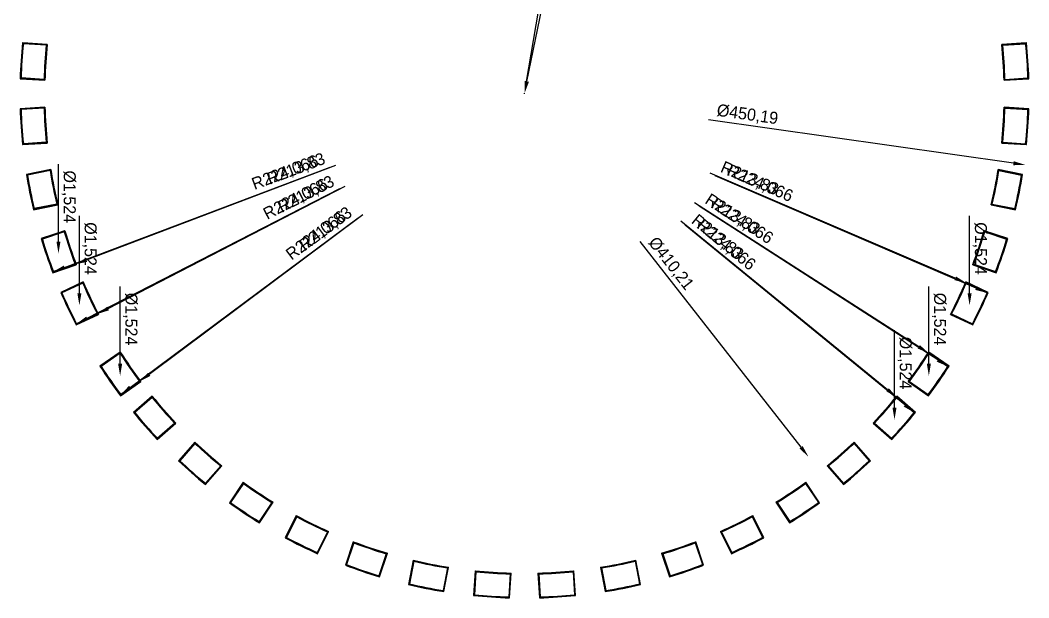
# Model space of a CAD drawing. Header units: millimetres. Extents: x -224 to 224, y -224 to 303.
# Drawn here: x -224.4 to 224.4, y -224.4 to 32.7 of the extents above; entities that cross this region are included whole.
import ezdxf

# ---------------------------------------------------------------- set-up
doc = ezdxf.new("R2010")
doc.units = ezdxf.units.MM
doc.layers.add('Dimensions', color=7, linetype='Continuous')
doc.layers.add('Sketch 02', color=7, linetype='Continuous')
doc.dimstyles.new('ISO-25', dxfattribs={"dimtxt": 2.5, "dimasz": 2.5, "dimexe": 1.25, "dimexo": 0.625, "dimtad": 1, "dimtxsty": 'Standard', "dimcen": 2.5, "dimadec": 0, "dimazin": 0, "dimtfac": 1, "dimtmove": 0, "dimatfit": 3, "dimfxl": 1, "dimarcsym": 0})

# ---------------------------------------------------------------- blocks, each defined once
blk = doc.blocks.new('*D1')
at = {"layer": 'Defpoints', "color": 0}
for p in [(0.04, 0.21), (0, 0)]:
    blk.add_point(p, dxfattribs=at)
at = {"layer": 'Dimensions', "color": 140, "lineweight": -2}
for p, q in [((1.11, 5.44), (61.52, 302.41)), ((0, 0), (0.04, 0.21))]:
    blk.add_line(p, q, dxfattribs=at)
at = {"layer": 'Dimensions', "color": 140}
blk.add_solid([(0.24, 5.62), (1.98, 5.27), (0.04, 0.21)], dxfattribs=at)
at = {"layer": 'Dimensions', "color": 140, "insert": (54.17, 288.91), "char_height": 5.342, "attachment_point": 5, "rotation": 78.5012}
blk.add_mtext('R0,214', dxfattribs=at)
blk = doc.blocks.new('*D2')
at = {"layer": 'Defpoints', "color": 0}
for p in [(0.04, 0.22), (0, 0)]:
    blk.add_point(p, dxfattribs=at)
at = {"layer": 'Dimensions', "color": 140, "lineweight": -2}
for p, q in [((0.92, 5.49), (50.98, 302.83)), ((0, 0), (0.04, 0.22))]:
    blk.add_line(p, q, dxfattribs=at)
at = {"layer": 'Dimensions', "color": 140}
blk.add_solid([(0.05, 5.64), (1.8, 5.34), (0.04, 0.22)], dxfattribs=at)
at = {"layer": 'Dimensions', "color": 140, "insert": (44.09, 289.09), "char_height": 5.342, "attachment_point": 5, "rotation": 80.4439}
blk.add_mtext('R0,224', dxfattribs=at)
blk = doc.blocks.new('*D3')
at = {"layer": 'Defpoints', "color": 0}
for p in [(34.22, 211.07), (0, 0)]:
    blk.add_point(p, dxfattribs=at)
at = {"layer": 'Dimensions', "color": 140, "lineweight": -2}
blk.add_line((33.36, 205.8), (14.37, 88.65), dxfattribs=at)
at = {"layer": 'Dimensions', "color": 140}
blk.add_solid([(34.24, 205.66), (32.48, 205.94), (34.22, 211.07)], dxfattribs=at)
at = {"layer": 'Dimensions', "color": 140, "insert": (12.65, 106.26), "char_height": 5.342, "attachment_point": 5, "rotation": 80.7922}
blk.add_mtext('R213,83', dxfattribs=at)
blk = doc.blocks.new('*D4')
at = {"layer": 'Defpoints', "color": 0}
for p in [(36.21, 221.12), (0, 0)]:
    blk.add_point(p, dxfattribs=at)
at = {"layer": 'Dimensions', "color": 140, "lineweight": -2}
blk.add_line((35.35, 215.85), (14.93, 91.17), dxfattribs=at)
at = {"layer": 'Dimensions', "color": 140}
blk.add_solid([(36.23, 215.7), (34.47, 215.99), (36.21, 221.12)], dxfattribs=at)
at = {"layer": 'Dimensions', "color": 140, "insert": (13.65, 111.29), "char_height": 5.342, "attachment_point": 5, "rotation": 80.6989}
blk.add_mtext('R224,066', dxfattribs=at)
blk = doc.blocks.new('*D5')
at = {"layer": 'Defpoints', "color": 0}
for p in [(0, 0), (205.79, -88.63)]:
    blk.add_point(p, dxfattribs=at)
at = {"layer": 'Dimensions', "color": 140, "lineweight": -2}
blk.add_line((200.88, -86.52), (84.85, -36.54), dxfattribs=at)
at = {"layer": 'Dimensions', "color": 140}
blk.add_solid([(200.53, -87.34), (201.24, -85.7), (205.79, -88.63)], dxfattribs=at)
at = {"layer": 'Dimensions', "color": 140, "insert": (104.68, -40.17), "char_height": 5.342, "attachment_point": 5, "rotation": 336.6989}
blk.add_mtext('R224,066', dxfattribs=at)
blk = doc.blocks.new('*D6')
at = {"layer": 'Defpoints', "color": 0}
for p in [(0, 0), (196.53, -84.26)]:
    blk.add_point(p, dxfattribs=at)
at = {"layer": 'Dimensions', "color": 140, "lineweight": -2}
blk.add_line((191.62, -82.16), (82.54, -35.39), dxfattribs=at)
at = {"layer": 'Dimensions', "color": 140}
blk.add_solid([(191.27, -82.98), (191.97, -81.34), (196.53, -84.26)], dxfattribs=at)
at = {"layer": 'Dimensions', "color": 140, "insert": (100.04, -37.98), "char_height": 5.342, "attachment_point": 5, "rotation": 336.7922}
blk.add_mtext('R213,83', dxfattribs=at)
blk = doc.blocks.new('*D7')
at = {"layer": 'Defpoints', "color": 0}
for p in [(0, 0), (173.39, -141.92)]:
    blk.add_point(p, dxfattribs=at)
at = {"layer": 'Dimensions', "color": 140, "lineweight": -2}
blk.add_line((169.25, -138.54), (71.49, -58.51), dxfattribs=at)
at = {"layer": 'Dimensions', "color": 140}
blk.add_solid([(168.69, -139.23), (169.82, -137.85), (173.39, -141.92)], dxfattribs=at)
at = {"layer": 'Dimensions', "color": 140, "insert": (89.55, -67.47), "char_height": 5.342, "attachment_point": 5, "rotation": 320.6989}
blk.add_mtext('R224,066', dxfattribs=at)
blk = doc.blocks.new('*D8')
at = {"layer": 'Defpoints', "color": 0}
for p in [(0, 0), (165.69, -135.17)]:
    blk.add_point(p, dxfattribs=at)
at = {"layer": 'Dimensions', "color": 140, "lineweight": -2}
blk.add_line((161.55, -131.79), (69.59, -56.77), dxfattribs=at)
at = {"layer": 'Dimensions', "color": 140}
blk.add_solid([(160.99, -132.48), (162.11, -131.1), (165.69, -135.17)], dxfattribs=at)
at = {"layer": 'Dimensions', "color": 140, "insert": (85.7, -64.09), "char_height": 5.342, "attachment_point": 5, "rotation": 320.7922}
blk.add_mtext('R213,83', dxfattribs=at)
blk = doc.blocks.new('*D9')
at = {"layer": 'Defpoints', "color": 0}
for p in [(0, 0), (188.34, -121.38)]:
    blk.add_point(p, dxfattribs=at)
at = {"layer": 'Dimensions', "color": 140, "lineweight": -2}
blk.add_line((183.85, -118.49), (77.65, -50.05), dxfattribs=at)
at = {"layer": 'Dimensions', "color": 140}
blk.add_solid([(183.37, -119.24), (184.33, -117.74), (188.34, -121.38)], dxfattribs=at)
at = {"layer": 'Dimensions', "color": 140, "insert": (96.62, -56.9), "char_height": 5.342, "attachment_point": 5, "rotation": 327.1989}
blk.add_mtext('R224,066', dxfattribs=at)
blk = doc.blocks.new('*D10')
at = {"layer": 'Defpoints', "color": 0}
for p in [(0, 0), (-171.24, -128.07)]:
    blk.add_point(p, dxfattribs=at)
at = {"layer": 'Dimensions', "color": 140, "lineweight": -2}
blk.add_line((-166.96, -124.87), (-71.92, -53.79), dxfattribs=at)
at = {"layer": 'Dimensions', "color": 140}
blk.add_solid([(-167.49, -124.15), (-166.43, -125.58), (-171.24, -128.07)], dxfattribs=at)
at = {"layer": 'Dimensions', "color": 140, "insert": (-88.32, -60.42), "char_height": 5.342, "attachment_point": 5, "rotation": 36.7922}
blk.add_mtext('R213,83', dxfattribs=at)
blk = doc.blocks.new('*D11')
at = {"layer": 'Defpoints', "color": 0}
for p in [(0, 0), (-179.65, -133.9)]:
    blk.add_point(p, dxfattribs=at)
at = {"layer": 'Dimensions', "color": 140, "lineweight": -2}
blk.add_line((-175.37, -130.71), (-74.07, -55.21), dxfattribs=at)
at = {"layer": 'Dimensions', "color": 140}
blk.add_solid([(-175.9, -130), (-174.84, -131.43), (-179.65, -133.9)], dxfattribs=at)
at = {"layer": 'Dimensions', "color": 140, "insert": (-92.53, -63.33), "char_height": 5.342, "attachment_point": 5, "rotation": 36.6989}
blk.add_mtext('R224,066', dxfattribs=at)
blk = doc.blocks.new('*D12')
at = {"layer": 'Defpoints', "color": 0}
for p in [(0, 0), (179.92, -115.54)]:
    blk.add_point(p, dxfattribs=at)
at = {"layer": 'Dimensions', "color": 140, "lineweight": -2}
blk.add_line((175.43, -112.66), (75.57, -48.53), dxfattribs=at)
at = {"layer": 'Dimensions', "color": 140}
blk.add_solid([(174.95, -113.41), (175.91, -111.91), (179.92, -115.54)], dxfattribs=at)
at = {"layer": 'Dimensions', "color": 140, "insert": (92.4, -53.97), "char_height": 5.342, "attachment_point": 5, "rotation": 327.2922}
blk.add_mtext('R213,83', dxfattribs=at)
blk = doc.blocks.new('*D13')
at = {"layer": 'Defpoints', "color": 0}
for p in [(0, 0), (-190.03, -98.05)]:
    blk.add_point(p, dxfattribs=at)
at = {"layer": 'Dimensions', "color": 140, "lineweight": -2}
blk.add_line((-185.28, -95.6), (-79.81, -41.18), dxfattribs=at)
at = {"layer": 'Dimensions', "color": 140}
blk.add_solid([(-185.69, -94.81), (-184.87, -96.39), (-190.03, -98.05)], dxfattribs=at)
at = {"layer": 'Dimensions', "color": 140, "insert": (-97.08, -45.01), "char_height": 5.342, "attachment_point": 5, "rotation": 27.2922}
blk.add_mtext('R213,83', dxfattribs=at)
blk = doc.blocks.new('*D14')
at = {"layer": 'Defpoints', "color": 0}
for p in [(0, 0), (-209.6, -79.2)]:
    blk.add_point(p, dxfattribs=at)
at = {"layer": 'Dimensions', "color": 140, "lineweight": -2}
blk.add_line((-204.61, -77.31), (-86.42, -32.65), dxfattribs=at)
at = {"layer": 'Dimensions', "color": 140}
blk.add_solid([(-204.92, -76.48), (-204.29, -78.14), (-209.6, -79.2)], dxfattribs=at)
at = {"layer": 'Dimensions', "color": 140, "insert": (-106.4, -35.37), "char_height": 5.342, "attachment_point": 5, "rotation": 20.6989}
blk.add_mtext('R224,066', dxfattribs=at)
blk = doc.blocks.new('*D15')
at = {"layer": 'Defpoints', "color": 0}
for p in [(0, 0), (-199.29, -102.42)]:
    blk.add_point(p, dxfattribs=at)
at = {"layer": 'Dimensions', "color": 140, "lineweight": -2}
blk.add_line((-194.54, -99.97), (-82.17, -42.23), dxfattribs=at)
at = {"layer": 'Dimensions', "color": 140}
blk.add_solid([(-194.95, -99.18), (-194.13, -100.77), (-199.29, -102.42)], dxfattribs=at)
at = {"layer": 'Dimensions', "color": 140, "insert": (-101.71, -47.19), "char_height": 5.342, "attachment_point": 5, "rotation": 27.1989}
blk.add_mtext('R224,066', dxfattribs=at)
blk = doc.blocks.new('*D16')
at = {"layer": 'Defpoints', "color": 0}
for p in [(-25.29, 212.33), (0, 0)]:
    blk.add_point(p, dxfattribs=at)
at = {"layer": 'Dimensions', "color": 140, "lineweight": -2}
blk.add_line((-24.66, 207.02), (-10.62, 89.18), dxfattribs=at)
at = {"layer": 'Dimensions', "color": 140}
blk.add_solid([(-23.77, 207.13), (-25.54, 206.92), (-25.29, 212.33)], dxfattribs=at)
at = {"layer": 'Dimensions', "color": 140, "insert": (-8.16, 106.7), "char_height": 5.342, "attachment_point": 5, "rotation": 276.7922}
blk.add_mtext('R213,83', dxfattribs=at)
blk = doc.blocks.new('*D17')
at = {"layer": 'Defpoints', "color": 0}
for p in [(-26.14, 222.54), (0, 0)]:
    blk.add_point(p, dxfattribs=at)
at = {"layer": 'Dimensions', "color": 140, "lineweight": -2}
blk.add_line((-25.51, 217.23), (-10.78, 91.75), dxfattribs=at)
at = {"layer": 'Dimensions', "color": 140}
blk.add_solid([(-24.63, 217.33), (-26.4, 217.13), (-26.14, 222.54)], dxfattribs=at)
at = {"layer": 'Dimensions', "color": 140, "insert": (-8.58, 111.79), "char_height": 5.342, "attachment_point": 5, "rotation": 276.6989}
blk.add_mtext('R224,066', dxfattribs=at)
blk = doc.blocks.new('*D18')
at = {"layer": 'Defpoints', "color": 0}
for p in [(0, 0), (-199.9, -75.91)]:
    blk.add_point(p, dxfattribs=at)
at = {"layer": 'Dimensions', "color": 140, "lineweight": -2}
blk.add_line((-194.91, -74.01), (-83.96, -31.88), dxfattribs=at)
at = {"layer": 'Dimensions', "color": 140}
blk.add_solid([(-195.23, -73.18), (-194.59, -74.84), (-199.9, -75.91)], dxfattribs=at)
at = {"layer": 'Dimensions', "color": 140, "insert": (-101.55, -33.73), "char_height": 5.342, "attachment_point": 5, "rotation": 20.7922}
blk.add_mtext('R213,83', dxfattribs=at)
blk = doc.blocks.new('*D19')
at = {"layer": 'Defpoints', "color": 0}
for p in [(-222.85, 31.7), (222.85, -31.7)]:
    blk.add_point(p, dxfattribs=at)
at = {"layer": 'Dimensions', "color": 140, "lineweight": -2}
blk.add_line((217.56, -30.95), (81.85, -11.64), dxfattribs=at)
at = {"layer": 'Dimensions', "color": 140}
blk.add_solid([(217.44, -31.83), (217.69, -30.07), (222.85, -31.7)], dxfattribs=at)
at = {"layer": 'Dimensions', "color": 140, "insert": (99.17, -9.55), "char_height": 5.342, "attachment_point": 5, "rotation": 351.9041}
blk.add_mtext('%%c450,19', dxfattribs=at)
blk = doc.blocks.new('*D20')
at = {"layer": 'Defpoints', "color": 0}
for p in [(-126.33, 161.58), (126.33, -161.58)]:
    blk.add_point(p, dxfattribs=at)
at = {"layer": 'Dimensions', "color": 140, "lineweight": -2}
blk.add_line((123.04, -157.38), (51.41, -65.76), dxfattribs=at)
at = {"layer": 'Dimensions', "color": 140}
blk.add_solid([(122.34, -157.92), (123.74, -156.83), (126.33, -161.58)], dxfattribs=at)
at = {"layer": 'Dimensions', "color": 140, "insert": (64.96, -75.75), "char_height": 5.342, "attachment_point": 5, "rotation": 308.0186}
blk.add_mtext('%%c410,21', dxfattribs=at)
blk = doc.blocks.new('*D21')
at = {"layer": 'Defpoints', "color": 0}
for p in [(149.38, 114.23), (-149.38, -114.23)]:
    blk.add_point(p, dxfattribs=at)
at = {"layer": 'Dimensions', "color": 140, "lineweight": -2}
blk.add_line((145.14, 110.98), (47.99, 36.7), dxfattribs=at)
at = {"layer": 'Dimensions', "color": 140}
blk.add_solid([(145.68, 110.27), (144.6, 111.69), (149.38, 114.23)], dxfattribs=at)
at = {"layer": 'Dimensions', "color": 140, "insert": (60.76, 52.14), "char_height": 5.342, "attachment_point": 5, "rotation": 37.4038}
blk.add_mtext('%%c376,098', dxfattribs=at)
blk = doc.blocks.new('*D23')
at = {"layer": 'Defpoints', "color": 0}
for p in [(116.63, 185.3), (-116.63, -185.3)]:
    blk.add_point(p, dxfattribs=at)
at = {"layer": 'Dimensions', "color": 140, "lineweight": -2}
blk.add_line((113.78, 180.78), (48.02, 76.29), dxfattribs=at)
at = {"layer": 'Dimensions', "color": 140}
blk.add_solid([(114.54, 180.3), (113.03, 181.25), (116.63, 185.3)], dxfattribs=at)
at = {"layer": 'Dimensions', "color": 140, "insert": (54.6, 95.22), "char_height": 5.342, "attachment_point": 5, "rotation": 57.8133}
blk.add_mtext('%%c437,896', dxfattribs=at)
blk = doc.blocks.new('*D26')
at = {"layer": 'Defpoints', "color": 0}
for p in [(198.03, -92.63), (198.03, -94.16)]:
    blk.add_point(p, dxfattribs=at)
at = {"layer": 'Dimensions', "color": 140, "lineweight": -2}
blk.add_line((198.03, -88.82), (198.03, -54.35), dxfattribs=at)
at = {"layer": 'Dimensions', "color": 140}
blk.add_solid([(197.14, -88.82), (198.92, -88.82), (198.03, -94.16)], dxfattribs=at)
at = {"layer": 'Dimensions', "color": 140, "insert": (202.54, -68.91), "char_height": 5.342, "attachment_point": 5, "rotation": 270}
blk.add_mtext('%%c1,524', dxfattribs=at)
blk = doc.blocks.new('*D27')
at = {"layer": 'Defpoints', "color": 0}
for p in [(179.9, -124.04), (179.9, -125.56)]:
    blk.add_point(p, dxfattribs=at)
at = {"layer": 'Dimensions', "color": 140, "lineweight": -2}
blk.add_line((179.9, -120.22), (179.9, -85.75), dxfattribs=at)
at = {"layer": 'Dimensions', "color": 140}
blk.add_solid([(179.01, -120.22), (180.79, -120.22), (179.9, -125.56)], dxfattribs=at)
at = {"layer": 'Dimensions', "color": 140, "insert": (184.41, -100.31), "char_height": 5.342, "attachment_point": 5, "rotation": 270}
blk.add_mtext('%%c1,524', dxfattribs=at)
blk = doc.blocks.new('*D28')
at = {"layer": 'Defpoints', "color": 0}
for p in [(-179.9, -124.04), (-179.9, -125.56)]:
    blk.add_point(p, dxfattribs=at)
at = {"layer": 'Dimensions', "color": 140, "lineweight": -2}
blk.add_line((-179.9, -120.22), (-179.9, -85.75), dxfattribs=at)
at = {"layer": 'Dimensions', "color": 140}
blk.add_solid([(-180.79, -120.22), (-179.01, -120.22), (-179.9, -125.56)], dxfattribs=at)
at = {"layer": 'Dimensions', "color": 140, "insert": (-175.38, -100.31), "char_height": 5.342, "attachment_point": 5, "rotation": 270}
blk.add_mtext('%%c1,524', dxfattribs=at)
blk = doc.blocks.new('*D29')
at = {"layer": 'Defpoints', "color": 0}
for p in [(164.61, -143.6), (164.61, -145.12)]:
    blk.add_point(p, dxfattribs=at)
at = {"layer": 'Dimensions', "color": 140, "lineweight": -2}
blk.add_line((164.61, -139.78), (164.61, -105.31), dxfattribs=at)
at = {"layer": 'Dimensions', "color": 140}
blk.add_solid([(163.72, -139.78), (165.5, -139.78), (164.61, -145.12)], dxfattribs=at)
at = {"layer": 'Dimensions', "color": 140, "insert": (169.13, -119.88), "char_height": 5.342, "attachment_point": 5, "rotation": 270}
blk.add_mtext('%%c1,524', dxfattribs=at)
blk = doc.blocks.new('*D30')
at = {"layer": 'Defpoints', "color": 0}
for p in [(-207.33, -69.62), (-207.33, -71.14)]:
    blk.add_point(p, dxfattribs=at)
at = {"layer": 'Dimensions', "color": 140, "lineweight": -2}
blk.add_line((-207.33, -65.8), (-207.33, -31.33), dxfattribs=at)
at = {"layer": 'Dimensions', "color": 140}
blk.add_solid([(-208.22, -65.8), (-206.44, -65.8), (-207.33, -71.14)], dxfattribs=at)
at = {"layer": 'Dimensions', "color": 140, "insert": (-202.81, -45.89), "char_height": 5.342, "attachment_point": 5, "rotation": 270}
blk.add_mtext('%%c1,524', dxfattribs=at)
blk = doc.blocks.new('*D32')
at = {"layer": 'Defpoints', "color": 0}
for p in [(-198.03, -92.63), (-198.03, -94.16)]:
    blk.add_point(p, dxfattribs=at)
at = {"layer": 'Dimensions', "color": 140, "lineweight": -2}
blk.add_line((-198.03, -88.82), (-198.03, -54.35), dxfattribs=at)
at = {"layer": 'Dimensions', "color": 140}
blk.add_solid([(-198.92, -88.82), (-197.14, -88.82), (-198.03, -94.16)], dxfattribs=at)
at = {"layer": 'Dimensions', "color": 140, "insert": (-193.51, -68.91), "char_height": 5.342, "attachment_point": 5, "rotation": 270}
blk.add_mtext('%%c1,524', dxfattribs=at)

msp = doc.modelspace()

# ---------------------------------------------------------------- linework, layer by layer
at = {"layer": 'Sketch 02'}
for p, q in [((-212.298, 21.952), (-223.318, 22.6742)), ((-212.4081, 21.859), (-223.2282, 22.5681)), ((-212.5182, 21.766), (-223.1384, 22.462)), ((223.318, 22.6742), (212.298, 21.952)), ((223.2282, 22.5681), (212.4081, 21.859)), ((223.1384, 22.462), (212.5182, 21.766)), ((-212.6282, 21.673), (-223.0485, 22.3559)), ((-212.7382, 21.5799), (-222.9587, 22.2498)), ((-212.7382, 21.5799), (-222.9587, 22.2498)), ((212.6282, 21.673), (223.0485, 22.3559)), ((212.7382, 21.5799), (222.9587, 22.2498)), ((212.7382, 21.5799), (222.9587, 22.2498)), ((-224.367, 6.6686), (-213.3471, 5.9463)), ((-224.2642, 6.7621), (-213.4441, 6.0529)), ((-224.1613, 6.8555), (-213.5411, 6.1594)), ((-213.638, 6.266), (-224.0584, 6.949)), ((-213.7349, 6.3726), (-223.9554, 7.0425)), ((-213.7349, 6.3726), (-223.9554, 7.0425)), ((213.3471, 5.9463), (224.367, 6.6686)), ((213.4441, 6.0529), (224.2642, 6.7621)), ((213.5411, 6.1594), (224.1613, 6.8555)), ((213.638, 6.266), (224.0584, 6.949)), ((213.7349, 6.3726), (223.9554, 7.0425)), ((213.7349, 6.3726), (223.9554, 7.0425)), ((-213.3471, -5.9463), (-224.367, -6.6686)), ((-213.4441, -6.0529), (-224.2642, -6.7621)), ((-213.5411, -6.1594), (-224.1613, -6.8555)), ((-213.638, -6.266), (-224.0584, -6.949)), ((-213.7349, -6.3726), (-223.9554, -7.0425)), ((-213.7349, -6.3726), (-223.9554, -7.0425)), ((224.367, -6.6686), (213.3471, -5.9463)), ((224.2642, -6.7621), (213.4441, -6.0529)), ((224.1613, -6.8555), (213.5411, -6.1594)), ((213.638, -6.266), (224.0584, -6.949)), ((213.7349, -6.3726), (223.9554, -7.0425)), ((213.7349, -6.3726), (223.9554, -7.0425)), ((-223.318, -22.6742), (-212.298, -21.952)), ((-223.2282, -22.5681), (-212.4081, -21.859)), ((-223.1384, -22.462), (-212.5182, -21.766)), ((-212.6282, -21.673), (-223.0485, -22.3559)), ((-212.7382, -21.5799), (-222.9587, -22.2498)), ((-212.7382, -21.5799), (-222.9587, -22.2498)), ((212.298, -21.952), (223.318, -22.6742)), ((212.4081, -21.859), (223.2282, -22.5681)), ((212.5182, -21.766), (223.1384, -22.462)), ((212.6282, -21.673), (223.0485, -22.3559)), ((212.7382, -21.5799), (222.9587, -22.2498)), ((212.7382, -21.5799), (222.9587, -22.2498)), ((-210.7457, -33.7428), (-221.5771, -35.8973)), ((-210.828, -33.8611), (-221.4629, -35.9766)), ((-210.9102, -33.9795), (-221.3487, -36.0558)), ((-210.9924, -34.0978), (-221.2345, -36.135)), ((-211.0746, -34.2161), (-221.1202, -36.2143)), ((-211.0746, -34.2161), (-221.1202, -36.2143)), ((221.5771, -35.8973), (210.7457, -33.7428)), ((221.4629, -35.9766), (210.828, -33.8611)), ((221.3487, -36.0558), (210.9102, -33.9795)), ((210.9924, -34.0978), (221.2345, -36.135)), ((211.0746, -34.2161), (221.1202, -36.2143)), ((211.0746, -34.2161), (221.1202, -36.2143)), ((-218.2975, -51.3953), (-207.859, -49.3189)), ((-207.9803, -49.2411), (-218.2223, -51.2784)), ((-208.1014, -49.1632), (-218.147, -51.1614)), ((-208.1014, -49.1632), (-218.147, -51.1614)), ((207.859, -49.3189), (218.2975, -51.3953)), ((207.9803, -49.2411), (218.2223, -51.2784)), ((208.1014, -49.1632), (218.147, -51.1614)), ((208.1014, -49.1632), (218.147, -51.1614)), ((-218.4479, -51.6291), (-207.6164, -49.4746)), ((-218.3727, -51.5122), (-207.7378, -49.3968)), ((207.6164, -49.4746), (218.4479, -51.6291)), ((207.7378, -49.3968), (218.3727, -51.5122)), ((-204.5384, -60.962), (-214.9959, -64.5118)), ((-204.6046, -61.09), (-214.8724, -64.5755)), ((-204.6707, -61.2181), (-214.7488, -64.6391)), ((-204.7367, -61.3461), (-214.6252, -64.7028)), ((-204.8027, -61.4741), (-214.5016, -64.7664)), ((-204.8027, -61.4741), (-214.5016, -64.7664)), ((214.9959, -64.5118), (204.5384, -60.962)), ((214.8724, -64.5755), (204.6046, -61.09)), ((214.7488, -64.6391), (204.6707, -61.2181)), ((204.7367, -61.3461), (214.6252, -64.7028)), ((204.8027, -61.4741), (214.5016, -64.7664)), ((204.8027, -61.4741), (214.5016, -64.7664)), ((-209.8401, -79.7006), (-199.3825, -76.1507)), ((-209.7808, -79.5749), (-199.513, -76.0894)), ((-209.7215, -79.4491), (-199.6434, -76.0281)), ((-199.7737, -75.9667), (-209.6622, -79.3234)), ((-199.904, -75.9053), (-209.6028, -79.1976)), ((-199.904, -75.9053), (-209.6028, -79.1976)), ((199.3825, -76.1507), (209.8401, -79.7006)), ((199.513, -76.0894), (209.7808, -79.5749)), ((199.6434, -76.0281), (209.7215, -79.4491)), ((199.7737, -75.9667), (209.6622, -79.3234)), ((199.904, -75.9053), (209.6028, -79.1976)), ((199.904, -75.9053), (209.6028, -79.1976)), ((-196.3225, -83.7245), (-206.311, -88.4354)), ((-196.3737, -83.8592), (-206.181, -88.4846)), ((-196.4249, -83.9939), (-206.051, -88.5339)), ((-196.4761, -84.1286), (-205.921, -88.5831)), ((-196.5272, -84.2633), (-205.791, -88.6324)), ((-196.5272, -84.2633), (-205.791, -88.6324)), ((206.311, -88.4354), (196.3225, -83.7245)), ((206.181, -88.4846), (196.3737, -83.8592)), ((206.051, -88.5339), (196.4249, -83.9939)), ((196.4761, -84.1286), (205.921, -88.5831)), ((196.5272, -84.2633), (205.791, -88.6324)), ((196.5272, -84.2633), (205.791, -88.6324)), ((-199.4688, -102.9428), (-189.4804, -98.232)), ((-199.4242, -102.8112), (-189.6169, -98.1858)), ((-199.3795, -102.6796), (-189.7534, -98.1396)), ((-189.8899, -98.0934), (-199.3348, -102.5479)), ((-190.0263, -98.0472), (-199.2901, -102.4163)), ((-190.0263, -98.0472), (-199.2901, -102.4163)), ((189.4804, -98.232), (199.4688, -102.9428)), ((189.6169, -98.1858), (199.4242, -102.8112)), ((189.7534, -98.1396), (199.3795, -102.6796)), ((189.8899, -98.0934), (199.3348, -102.5479)), ((190.0263, -98.0472), (199.2901, -102.4163)), ((190.0263, -98.0472), (199.2901, -102.4163)), ((-179.8115, -114.9788), (-188.8855, -121.2736)), ((-179.8398, -115.1202), (-188.7492, -121.3008)), ((-179.8681, -115.2615), (-188.6129, -121.3279)), ((-179.8963, -115.4027), (-188.4765, -121.355)), ((-179.9245, -115.544), (-188.3401, -121.3821)), ((-179.9245, -115.544), (-188.3401, -121.3821)), ((188.8855, -121.2736), (179.8115, -114.9788)), ((188.7492, -121.3008), (179.8398, -115.1202)), ((188.6129, -121.3279), (179.8681, -115.2615)), ((179.8963, -115.4027), (188.4765, -121.355)), ((179.9245, -115.544), (188.3401, -121.3821)), ((179.9245, -115.544), (188.3401, -121.3821)), ((-179.7428, -134.4529), (-170.6688, -128.158)), ((-179.7205, -134.3157), (-170.8111, -128.135)), ((-179.6981, -134.1785), (-170.9533, -128.112)), ((-171.0955, -128.089), (-179.6758, -134.0413)), ((-171.2377, -128.0659), (-179.6534, -133.904)), ((-171.2377, -128.0659), (-179.6534, -133.904)), ((170.6688, -128.158), (179.7428, -134.4529)), ((170.8111, -128.135), (179.7205, -134.3157)), ((170.9533, -128.112), (179.6981, -134.1785)), ((171.0955, -128.089), (179.6758, -134.0413)), ((171.2377, -128.0659), (179.6534, -133.904)), ((171.2377, -128.0659), (179.6534, -133.904)), ((-165.6397, -134.595), (-173.9427, -141.8765)), ((173.9427, -141.8765), (165.6397, -134.595)), ((-165.6518, -134.7386), (-173.8043, -141.8881)), ((-165.6639, -134.8822), (-173.6657, -141.8996)), ((-165.6759, -135.0258), (-173.5272, -141.9111)), ((-165.6879, -135.1693), (-173.3886, -141.9226)), ((-165.6879, -135.1693), (-173.3886, -141.9226)), ((173.8043, -141.8881), (165.6518, -134.7386)), ((173.6657, -141.8996), (165.6639, -134.8822)), ((165.6759, -135.0258), (173.5272, -141.9111)), ((165.6879, -135.1693), (173.3886, -141.9226)), ((165.6879, -135.1693), (173.3886, -141.9226)), ((-163.3668, -153.936), (-155.0638, -146.6545)), ((-163.3602, -153.7972), (-155.2078, -146.6477)), ((-163.3536, -153.6584), (-155.3517, -146.641)), ((-155.4956, -146.6342), (-163.3469, -153.5195)), ((-155.6395, -146.6273), (-163.3402, -153.3806)), ((-155.6395, -146.6273), (-163.3402, -153.3806)), ((155.0638, -146.6545), (163.3668, -153.936)), ((155.2078, -146.6477), (163.3602, -153.7972)), ((155.3517, -146.641), (163.3536, -153.6584)), ((155.4956, -146.6342), (163.3469, -153.5195)), ((155.6395, -146.6273), (163.3402, -153.3806)), ((155.6395, -146.6273), (163.3402, -153.3806)), ((-146.6545, -155.0638), (-153.936, -163.3668)), ((-146.6477, -155.2078), (-153.7972, -163.3602)), ((-146.641, -155.3517), (-153.6584, -163.3536)), ((-146.6342, -155.4956), (-153.5195, -163.3469)), ((-146.6273, -155.6395), (-153.3806, -163.3402)), ((-146.6273, -155.6395), (-153.3806, -163.3402)), ((146.6273, -155.6395), (153.3806, -163.3402)), ((146.6273, -155.6395), (153.3806, -163.3402)), ((146.6342, -155.4956), (153.5195, -163.3469)), ((153.6584, -163.3536), (146.641, -155.3517)), ((153.7972, -163.3602), (146.6477, -155.2078)), ((153.936, -163.3668), (146.6545, -155.0638)), ((-135.1693, -165.6879), (-141.9226, -173.3886)), ((-135.1693, -165.6879), (-141.9226, -173.3886)), ((-135.0258, -165.6759), (-141.9111, -173.5272)), ((-141.8996, -173.6657), (-134.8822, -165.6639)), ((-141.8881, -173.8043), (-134.7386, -165.6518)), ((-141.8765, -173.9427), (-134.595, -165.6397)), ((134.595, -165.6397), (141.8765, -173.9427)), ((134.7386, -165.6518), (141.8881, -173.8043)), ((134.8822, -165.6639), (141.8996, -173.6657)), ((135.0258, -165.6759), (141.9111, -173.5272)), ((135.1693, -165.6879), (141.9226, -173.3886)), ((135.1693, -165.6879), (141.9226, -173.3886)), ((-125.1599, -172.8795), (-131.2954, -182.0619)), ((-125.1345, -173.0213), (-131.1587, -182.0372)), ((-125.109, -173.1632), (-131.0219, -182.0125)), ((-125.0834, -173.3049), (-130.8851, -181.9877)), ((-125.0579, -173.4467), (-130.7482, -181.9629)), ((-125.0579, -173.4467), (-130.7482, -181.9629)), ((125.0579, -173.4467), (130.7482, -181.9629)), ((125.0579, -173.4467), (130.7482, -181.9629)), ((125.0834, -173.3049), (130.8851, -181.9877)), ((131.0219, -182.0125), (125.109, -173.1632)), ((131.1587, -182.0372), (125.1345, -173.0213)), ((131.2954, -182.0619), (125.1599, -172.8795)), ((-112.3863, -181.9136), (-118.0767, -190.4298)), ((-112.3863, -181.9136), (-118.0767, -190.4298)), ((-112.2455, -181.883), (-118.0472, -190.5657)), ((-118.0177, -190.7016), (-112.1048, -181.8523)), ((-117.9882, -190.8374), (-111.964, -181.8216)), ((-117.9587, -190.9732), (-111.8232, -181.7908)), ((111.8232, -181.7908), (117.9587, -190.9732)), ((111.964, -181.8216), (117.9882, -190.8374)), ((112.1048, -181.8523), (118.0177, -190.7016)), ((112.2455, -181.883), (118.0472, -190.5657)), ((112.3863, -181.9136), (118.0767, -190.4298)), ((112.3863, -181.9136), (118.0767, -190.4298)), ((-101.5239, -187.7371), (-106.4083, -197.6418)), ((-101.4801, -187.8744), (-106.276, -197.5995)), ((-101.4363, -188.0117), (-106.1436, -197.5571)), ((-101.3925, -188.149), (-106.0112, -197.5147)), ((-101.3486, -188.2862), (-105.8787, -197.4723)), ((-101.3486, -188.2862), (-105.8787, -197.4723)), ((101.3486, -188.2862), (105.8787, -197.4723)), ((101.3486, -188.2862), (105.8787, -197.4723)), ((101.3925, -188.149), (106.0112, -197.5147)), ((106.1436, -197.5571), (101.4363, -188.0117)), ((106.276, -197.5995), (101.4801, -187.8744)), ((106.4083, -197.6418), (101.5239, -187.7371)), ((-87.6803, -195.0266), (-92.2104, -204.2128)), ((-87.6803, -195.0266), (-92.2104, -204.2128)), ((-87.5448, -194.9779), (-92.1635, -204.3437)), ((-92.1165, -204.4745), (-87.4092, -194.9291)), ((-92.0695, -204.6054), (-87.2736, -194.8803)), ((-92.0225, -204.7361), (-87.138, -194.8314)), ((87.138, -194.8314), (92.0225, -204.7361)), ((87.2736, -194.8803), (92.0695, -204.6054)), ((87.4092, -194.9291), (92.1165, -204.4745)), ((87.5448, -194.9779), (92.1635, -204.3437)), ((87.6803, -195.0266), (92.2104, -204.2128)), ((87.6803, -195.0266), (92.2104, -204.2128)), ((-76.1507, -199.3825), (-79.7006, -209.8401)), ((-76.0894, -199.513), (-79.5749, -209.7808)), ((-76.0281, -199.6434), (-79.4491, -209.7215)), ((-75.9667, -199.7737), (-79.3234, -209.6622)), ((-75.9053, -199.904), (-79.1976, -209.6028)), ((-75.9053, -199.904), (-79.1976, -209.6028)), ((75.9053, -199.904), (79.1976, -209.6028)), ((75.9053, -199.904), (79.1976, -209.6028)), ((75.9667, -199.7737), (79.3234, -209.6622)), ((79.4491, -209.7215), (76.0281, -199.6434)), ((79.5749, -209.7808), (76.0894, -199.513)), ((79.7006, -209.8401), (76.1507, -199.3825)), ((-61.4741, -204.8027), (-64.7664, -214.5016)), ((-61.4741, -204.8027), (-64.7664, -214.5016)), ((-61.3461, -204.7367), (-64.7028, -214.6252)), ((-64.6391, -214.7488), (-61.2181, -204.6707)), ((-64.5755, -214.8724), (-61.09, -204.6046)), ((-64.5118, -214.9959), (-60.962, -204.5384)), ((60.962, -204.5384), (64.5118, -214.9959)), ((61.09, -204.6046), (64.5755, -214.8724)), ((61.2181, -204.6707), (64.6391, -214.7488)), ((61.3461, -204.7367), (64.7028, -214.6252)), ((61.4741, -204.8027), (64.7664, -214.5016)), ((61.4741, -204.8027), (64.7664, -214.5016)), ((-49.4746, -207.6164), (-51.6291, -218.4479)), ((-49.3968, -207.7378), (-51.5122, -218.3727)), ((-49.3189, -207.859), (-51.3953, -218.2975)), ((-49.2411, -207.9803), (-51.2784, -218.2223)), ((-49.1632, -208.1014), (-51.1614, -218.147)), ((-49.1632, -208.1014), (-51.1614, -218.147)), ((-35.9766, -221.4629), (-33.8611, -210.828)), ((-35.8973, -221.5771), (-33.7428, -210.7457)), ((33.7428, -210.7457), (35.8973, -221.5771)), ((33.8611, -210.828), (35.9766, -221.4629)), ((49.1632, -208.1014), (51.1614, -218.147)), ((49.1632, -208.1014), (51.1614, -218.147)), ((49.2411, -207.9803), (51.2784, -218.2223)), ((51.3953, -218.2975), (49.3189, -207.859)), ((51.5122, -218.3727), (49.3968, -207.7378)), ((51.6291, -218.4479), (49.4746, -207.6164)), ((-34.2161, -211.0746), (-36.2143, -221.1202)), ((-34.2161, -211.0746), (-36.2143, -221.1202)), ((-34.0978, -210.9924), (-36.135, -221.2345)), ((-36.0558, -221.3487), (-33.9795, -210.9102)), ((-21.952, -212.298), (-22.6742, -223.318)), ((-21.859, -212.4081), (-22.5681, -223.2282)), ((-21.766, -212.5182), (-22.462, -223.1384)), ((-21.673, -212.6282), (-22.3559, -223.0485)), ((-21.5799, -212.7382), (-22.2498, -222.9587)), ((-21.5799, -212.7382), (-22.2498, -222.9587)), ((-6.3726, -213.7349), (-7.0425, -223.9554)), ((-6.3726, -213.7349), (-7.0425, -223.9554)), ((-6.266, -213.638), (-6.949, -224.0584)), ((-6.8555, -224.1613), (-6.1594, -213.5411)), ((-6.7621, -224.2642), (-6.0529, -213.4441)), ((-6.6686, -224.367), (-5.9463, -213.3471)), ((5.9463, -213.3471), (6.6686, -224.367)), ((6.0529, -213.4441), (6.7621, -224.2642)), ((6.1594, -213.5411), (6.8555, -224.1613)), ((6.266, -213.638), (6.949, -224.0584)), ((6.3726, -213.7349), (7.0425, -223.9554)), ((6.3726, -213.7349), (7.0425, -223.9554)), ((21.5799, -212.7382), (22.2498, -222.9587)), ((21.5799, -212.7382), (22.2498, -222.9587)), ((21.673, -212.6282), (22.3559, -223.0485)), ((22.462, -223.1384), (21.766, -212.5182)), ((22.5681, -223.2282), (21.859, -212.4081)), ((22.6742, -223.318), (21.952, -212.298)), ((33.9795, -210.9102), (36.0558, -221.3487)), ((34.0978, -210.9924), (36.135, -221.2345)), ((34.2161, -211.0746), (36.2143, -221.1202)), ((34.2161, -211.0746), (36.2143, -221.1202))]:
    msp.add_line(p, q, dxfattribs=at)
for radius, start, end in [(224.4661, 174.20243, 178.29757), (224.3661, 174.22707, 178.27293), (224.2661, 174.251732, 178.248268), (224.2661, 1.751732, 5.748268), (224.3661, 1.72707, 5.77293), (224.4661, 1.70243, 5.79757), (224.1661, 174.276415, 178.223585), (224.0661, 174.30112, 178.19888), (224.0661, 174.30112, 178.19888), (213.8299, 174.207787, 178.292213), (213.8299, 174.207787, 178.292213), (213.7299, 174.180006, 178.319994), (213.6299, 174.152199, 178.347801), (213.5299, 174.124365, 178.375635), (213.4299, 174.096504, 178.403496), (213.4299, 1.596504, 5.903496), (213.5299, 1.624365, 5.875635), (213.6299, 1.652199, 5.847801), (213.7299, 1.680006, 5.819994), (213.8299, 1.707787, 5.792213), (213.8299, 1.707787, 5.792213), (224.0661, 1.80112, 5.69888), (224.0661, 1.80112, 5.69888), (224.1661, 1.776415, 5.723585), (224.4661, 181.70243, 185.79757), (224.3661, 181.72707, 185.77293), (224.2661, 181.751732, 185.748268), (224.1661, 181.776415, 185.723585), (224.0661, 181.80112, 185.69888), (224.0661, 181.80112, 185.69888), (213.8299, 181.707787, 185.792213), (213.8299, 181.707787, 185.792213), (213.7299, 181.680006, 185.819994), (213.6299, 181.652199, 185.847801), (213.5299, 181.624365, 185.875635), (213.4299, 181.596504, 185.903496), (213.4299, 354.096504, 358.403496), (213.5299, 354.124365, 358.375635), (213.6299, 354.152199, 358.347801), (213.7299, 354.180006, 358.319994), (213.8299, 354.207787, 358.292213), (213.8299, 354.207787, 358.292213), (224.0661, 354.30112, 358.19888), (224.0661, 354.30112, 358.19888), (224.1661, 354.276415, 358.223585), (224.2661, 354.251732, 358.248268), (224.3661, 354.22707, 358.27293), (224.4661, 354.20243, 358.29757), (224.4661, 189.20243, 193.29757), (213.8299, 189.207787, 193.292213), (213.8299, 189.207787, 193.292213), (213.7299, 189.180006, 193.319994), (213.6299, 189.152199, 193.347801), (213.5299, 189.124365, 193.375635), (213.4299, 189.096504, 193.403496), (213.4299, 346.596504, 350.903496), (213.5299, 346.624365, 350.875635), (213.6299, 346.652199, 350.847801), (213.7299, 346.680006, 350.819994), (213.8299, 346.707787, 350.792213), (213.8299, 346.707787, 350.792213), (224.4661, 346.70243, 350.79757), (224.3661, 189.22707, 193.27293), (224.2661, 189.251732, 193.248268), (224.1661, 189.276415, 193.223585), (224.0661, 189.30112, 193.19888), (224.0661, 189.30112, 193.19888), (224.0661, 346.80112, 350.69888), (224.0661, 346.80112, 350.69888), (224.1661, 346.776415, 350.723585), (224.2661, 346.751732, 350.748268), (224.3661, 346.72707, 350.77293), (213.8299, 196.707787, 200.792213), (213.8299, 196.707787, 200.792213), (213.7299, 196.680006, 200.819994), (213.6299, 196.652199, 200.847801), (213.5299, 196.624365, 200.875635), (213.4299, 196.596504, 200.903496), (213.4299, 339.096504, 343.403496), (213.5299, 339.124365, 343.375635), (213.6299, 339.152199, 343.347801), (213.7299, 339.180006, 343.319994), (213.8299, 339.207787, 343.292213), (213.8299, 339.207787, 343.292213), (224.4661, 196.70243, 200.79757), (224.3661, 196.72707, 200.77293), (224.2661, 196.751732, 200.748268), (224.1661, 196.776415, 200.723585), (224.0661, 196.80112, 200.69888), (224.0661, 196.80112, 200.69888), (224.0661, 339.30112, 343.19888), (224.0661, 339.30112, 343.19888), (224.1661, 339.276415, 343.223585), (224.2661, 339.251732, 343.248268), (224.3661, 339.22707, 343.27293), (224.4661, 339.20243, 343.29757), (213.8299, 203.207787, 207.292213), (213.8299, 203.207787, 207.292213), (213.7299, 203.180006, 207.319994), (213.6299, 203.152199, 207.347801), (213.5299, 203.124365, 207.375635), (213.4299, 203.096504, 207.403496), (213.4299, 332.596504, 336.903496), (213.5299, 332.624365, 336.875635), (213.6299, 332.652199, 336.847801), (213.7299, 332.680006, 336.819994), (213.8299, 332.707787, 336.792213), (213.8299, 332.707787, 336.792213), (224.4661, 203.20243, 207.29757), (224.3661, 203.22707, 207.27293), (224.2661, 203.251732, 207.248268), (224.1661, 203.276415, 207.223585), (224.0661, 203.30112, 207.19888), (224.0661, 203.30112, 207.19888), (224.0661, 332.80112, 336.69888), (224.0661, 332.80112, 336.69888), (224.1661, 332.776415, 336.723585), (224.2661, 332.751732, 336.748268), (224.3661, 332.72707, 336.77293), (224.4661, 332.70243, 336.79757), (213.8299, 212.707787, 216.792213), (213.8299, 212.707787, 216.792213), (213.7299, 212.680006, 216.819994), (213.6299, 212.652199, 216.847801), (213.5299, 212.624365, 216.875635), (213.4299, 212.596504, 216.903496), (213.4299, 323.096504, 327.403496), (213.5299, 323.124365, 327.375635), (213.6299, 323.152199, 327.347801), (213.7299, 323.180006, 327.319994), (213.8299, 323.207787, 327.292213), (213.8299, 323.207787, 327.292213), (224.4661, 212.70243, 216.79757), (224.3661, 212.72707, 216.77293), (224.2661, 212.751732, 216.748268), (224.1661, 212.776415, 216.723585), (224.0661, 212.80112, 216.69888), (224.0661, 212.80112, 216.69888), (224.0661, 323.30112, 327.19888), (224.0661, 323.30112, 327.19888), (224.1661, 323.276415, 327.223585), (224.2661, 323.251732, 327.248268), (224.3661, 323.22707, 327.27293), (224.4661, 323.20243, 327.29757), (213.4299, 219.096504, 223.403496), (213.4299, 316.596504, 320.903496), (213.8299, 219.207787, 223.292213), (213.8299, 219.207787, 223.292213), (213.7299, 219.180006, 223.319994), (213.6299, 219.152199, 223.347801), (213.5299, 219.124365, 223.375635), (213.5299, 316.624365, 320.875635), (213.6299, 316.652199, 320.847801), (213.7299, 316.680006, 320.819994), (213.8299, 316.707787, 320.792213), (213.8299, 316.707787, 320.792213), (224.4661, 219.20243, 223.29757), (224.3661, 219.22707, 223.27293), (224.2661, 219.251732, 223.248268), (224.1661, 219.276415, 223.223585), (224.0661, 219.30112, 223.19888), (224.0661, 219.30112, 223.19888), (224.0661, 316.80112, 320.69888), (224.0661, 316.80112, 320.69888), (224.1661, 316.776415, 320.723585), (224.2661, 316.751732, 320.748268), (224.3661, 316.72707, 320.77293), (224.4661, 316.70243, 320.79757), (213.4299, 226.596504, 230.903496), (213.5299, 226.624365, 230.875635), (213.6299, 226.652199, 230.847801), (213.7299, 226.680006, 230.819994), (213.8299, 226.707787, 230.792213), (213.8299, 226.707787, 230.792213), (213.4299, 309.096504, 313.403496), (213.5299, 309.124365, 313.375635), (213.6299, 309.152199, 313.347801), (213.7299, 309.180006, 313.319994), (213.8299, 309.207787, 313.292213), (213.8299, 309.207787, 313.292213), (224.4661, 226.70243, 230.79757), (224.3661, 226.72707, 230.77293), (224.2661, 226.751732, 230.748268), (224.1661, 226.776415, 230.723585), (224.0661, 226.80112, 230.69888), (224.0661, 226.80112, 230.69888), (224.4661, 309.20243, 313.29757), (224.3661, 309.22707, 313.27293), (224.2661, 309.251732, 313.248268), (224.1661, 309.276415, 313.223585), (224.0661, 309.30112, 313.19888), (224.0661, 309.30112, 313.19888), (213.4299, 234.096504, 238.403496), (213.5299, 234.124365, 238.375635), (213.6299, 234.152199, 238.347801), (213.7299, 234.180006, 238.319994), (213.8299, 234.207787, 238.292213), (213.8299, 234.207787, 238.292213), (213.4299, 301.596504, 305.903496), (213.5299, 301.624365, 305.875635), (213.6299, 301.652199, 305.847801), (213.7299, 301.680006, 305.819994), (213.8299, 301.707787, 305.792213), (213.8299, 301.707787, 305.792213), (224.4661, 234.20243, 238.29757), (224.3661, 234.22707, 238.27293), (224.2661, 234.251732, 238.248268), (224.1661, 234.276415, 238.223585), (224.0661, 234.30112, 238.19888), (224.0661, 234.30112, 238.19888), (224.4661, 301.70243, 305.79757), (224.3661, 301.72707, 305.77293), (224.2661, 301.751732, 305.748268), (224.1661, 301.776415, 305.723585), (224.0661, 301.80112, 305.69888), (224.0661, 301.80112, 305.69888), (213.4299, 241.596504, 245.903496), (213.5299, 241.624365, 245.875635), (213.6299, 241.652199, 245.847801), (213.7299, 241.680006, 245.819994), (213.8299, 241.707787, 245.792213), (213.8299, 241.707787, 245.792213), (213.4299, 294.096504, 298.403496), (213.5299, 294.124365, 298.375635), (213.6299, 294.152199, 298.347801), (213.7299, 294.180006, 298.319994), (213.8299, 294.207787, 298.292213), (213.8299, 294.207787, 298.292213), (224.4661, 241.70243, 245.79757), (224.3661, 241.72707, 245.77293), (224.2661, 241.751732, 245.748268), (224.1661, 241.776415, 245.723585), (224.0661, 241.80112, 245.69888), (224.0661, 241.80112, 245.69888), (213.4299, 249.096504, 253.403496), (213.5299, 249.124365, 253.375635), (213.6299, 249.152199, 253.347801), (213.7299, 249.180006, 253.319994), (213.8299, 249.207787, 253.292213), (213.8299, 249.207787, 253.292213), (213.4299, 286.596504, 290.903496), (213.5299, 286.624365, 290.875635), (213.6299, 286.652199, 290.847801), (213.7299, 286.680006, 290.819994), (213.8299, 286.707787, 290.792213), (213.8299, 286.707787, 290.792213), (224.4661, 294.20243, 298.29757), (224.3661, 294.22707, 298.27293), (224.2661, 294.251732, 298.248268), (224.1661, 294.276415, 298.223585), (224.0661, 294.30112, 298.19888), (224.0661, 294.30112, 298.19888), (224.4661, 249.20243, 253.29757), (224.3661, 249.22707, 253.27293), (224.2661, 249.251732, 253.248268), (224.1661, 249.276415, 253.223585), (224.0661, 249.30112, 253.19888), (224.0661, 249.30112, 253.19888), (213.4299, 256.596504, 260.903496), (213.5299, 256.624365, 260.875635), (213.6299, 256.652199, 260.847801), (213.7299, 256.680006, 260.819994), (213.8299, 256.707787, 260.792213), (213.8299, 256.707787, 260.792213), (213.4299, 279.096504, 283.403496), (213.5299, 279.124365, 283.375635), (213.6299, 279.152199, 283.347801), (213.7299, 279.180006, 283.319994), (213.8299, 279.207787, 283.292213), (213.8299, 279.207787, 283.292213), (224.4661, 286.70243, 290.79757), (224.3661, 286.72707, 290.77293), (224.2661, 286.751732, 290.748268), (224.1661, 286.776415, 290.723585), (224.0661, 286.80112, 290.69888), (224.0661, 286.80112, 290.69888), (213.4299, 264.096504, 268.403496), (213.5299, 264.124365, 268.375635), (213.6299, 264.152199, 268.347801), (213.7299, 264.180006, 268.319994), (213.8299, 264.207787, 268.292213), (213.8299, 264.207787, 268.292213), (213.4299, 271.596504, 275.903496), (213.5299, 271.624365, 275.875635), (213.6299, 271.652199, 275.847801), (213.7299, 271.680006, 275.819994), (213.8299, 271.707787, 275.792213), (213.8299, 271.707787, 275.792213), (224.4661, 256.70243, 260.79757), (224.3661, 256.72707, 260.77293), (224.2661, 256.751732, 260.748268), (224.1661, 256.776415, 260.723585), (224.0661, 256.80112, 260.69888), (224.0661, 256.80112, 260.69888), (224.4661, 279.20243, 283.29757), (224.3661, 279.22707, 283.27293), (224.2661, 279.251732, 283.248268), (224.1661, 279.276415, 283.223585), (224.0661, 279.30112, 283.19888), (224.0661, 279.30112, 283.19888), (224.4661, 264.20243, 268.29757), (224.3661, 264.22707, 268.27293), (224.2661, 264.251732, 268.248268), (224.1661, 264.276415, 268.223585), (224.0661, 264.30112, 268.19888), (224.0661, 264.30112, 268.19888), (224.4661, 271.70243, 275.79757), (224.3661, 271.72707, 275.77293), (224.2661, 271.751732, 275.748268), (224.1661, 271.776415, 275.723585), (224.0661, 271.80112, 275.69888), (224.0661, 271.80112, 275.69888)]:
    msp.add_arc((0, 0), radius, start, end, dxfattribs=at)

# ---------------------------------------------------------------- dimensions: what is measured, and where the dimension line sits
at = {"layer": 'Dimensions'}
for mpoint, picture, middle in [((0.0372, 0.221), '*D2', (48.5421, 288.3427)), ((0.0426, 0.2095), '*D1', (58.5903, 288.012)), ((-26.1376, 222.5364), '*D17', (-13.0688, 111.2682)), ((36.2143, 221.1202), '*D4', (18.1071, 110.5601)), ((-25.2895, 212.3292), '*D16', (-12.6447, 106.1646)), ((34.2161, 211.0746), '*D3', (17.108, 105.5373)), ((-199.2901, -102.4163), '*D15', (-99.645, -51.2081)), ((-190.0263, -98.0472), '*D13', (-95.0131, -49.0236)), ((-179.6534, -133.904), '*D11', (-89.8267, -66.952)), ((-171.2377, -128.0659), '*D10', (-85.6189, -64.0329)), ((173.3886, -141.9226), '*D7', (86.6943, -70.9613)), ((165.6879, -135.1693), '*D8', (82.844, -67.5846)), ((-209.6028, -79.1976), '*D14', (-104.8014, -39.5988)), ((-199.904, -75.9053), '*D18', (-99.952, -37.9527)), ((205.791, -88.6324), '*D5', (102.8955, -44.3162)), ((196.5272, -84.2633), '*D6', (98.2636, -42.1316)), ((188.3401, -121.3821), '*D9', (94.1701, -60.6911)), ((179.9245, -115.544), '*D12', (89.9622, -57.772))]:
    dim = msp.add_radius_dim(center=(0, 0), mpoint=mpoint, dimstyle='ISO-25', override={"dimscale": 2.136829, "dimdec": 3, "dimzin": 8, "dimlunit": 2, "dimclrd": 140, "dimclre": 140, "dimclrt": 140}, dxfattribs=at)
    dim.commit()
    dim.dimension.update_dxf_attribs({"geometry": picture, "text_midpoint": middle, "dimtype": 164})
for p1, p2, picture, middle in [((-116.6291, -185.2994), (116.6291, 185.2994), '*D23', (58.42, 92.8172)), ((-126.3277, 161.584), (126.3277, -161.584), '*D20', (61.3988, -78.5343)), ((-149.3813, -114.2262), (149.3813, 114.2262), '*D21', (63.5, 48.5561)), ((-222.8514, 31.7002), (222.8514, -31.7002), '*D19', (98.5315, -14.0159)), ((-207.3285, -69.6165), (-207.3285, -71.1405), '*D30', (-207.3285, -45.8929)), ((-198.0286, -92.6344), (-198.0286, -94.1584), '*D32', (-198.0286, -68.9107)), ((198.0286, -92.6344), (198.0286, -94.1584), '*D26', (198.0286, -68.9107)), ((-179.898, -124.0377), (-179.898, -125.5617), '*D28', (-179.898, -100.314)), ((179.898, -124.0377), (179.898, -125.5617), '*D27', (179.898, -100.314)), ((164.6138, -143.6004), (164.6138, -145.1244), '*D29', (164.6138, -119.8768))]:
    dim = msp.add_diameter_dim_2p(p1=p1, p2=p2, dimstyle='ISO-25', override={"dimscale": 2.136829, "dimdec": 3, "dimzin": 8, "dimlunit": 2, "dimclrd": 140, "dimclre": 140, "dimclrt": 140}, dxfattribs=at)
    dim.commit()
    dim.dimension.update_dxf_attribs({"geometry": picture, "text_midpoint": middle, "dimtype": 163})

doc.saveas('drawing.dxf')
